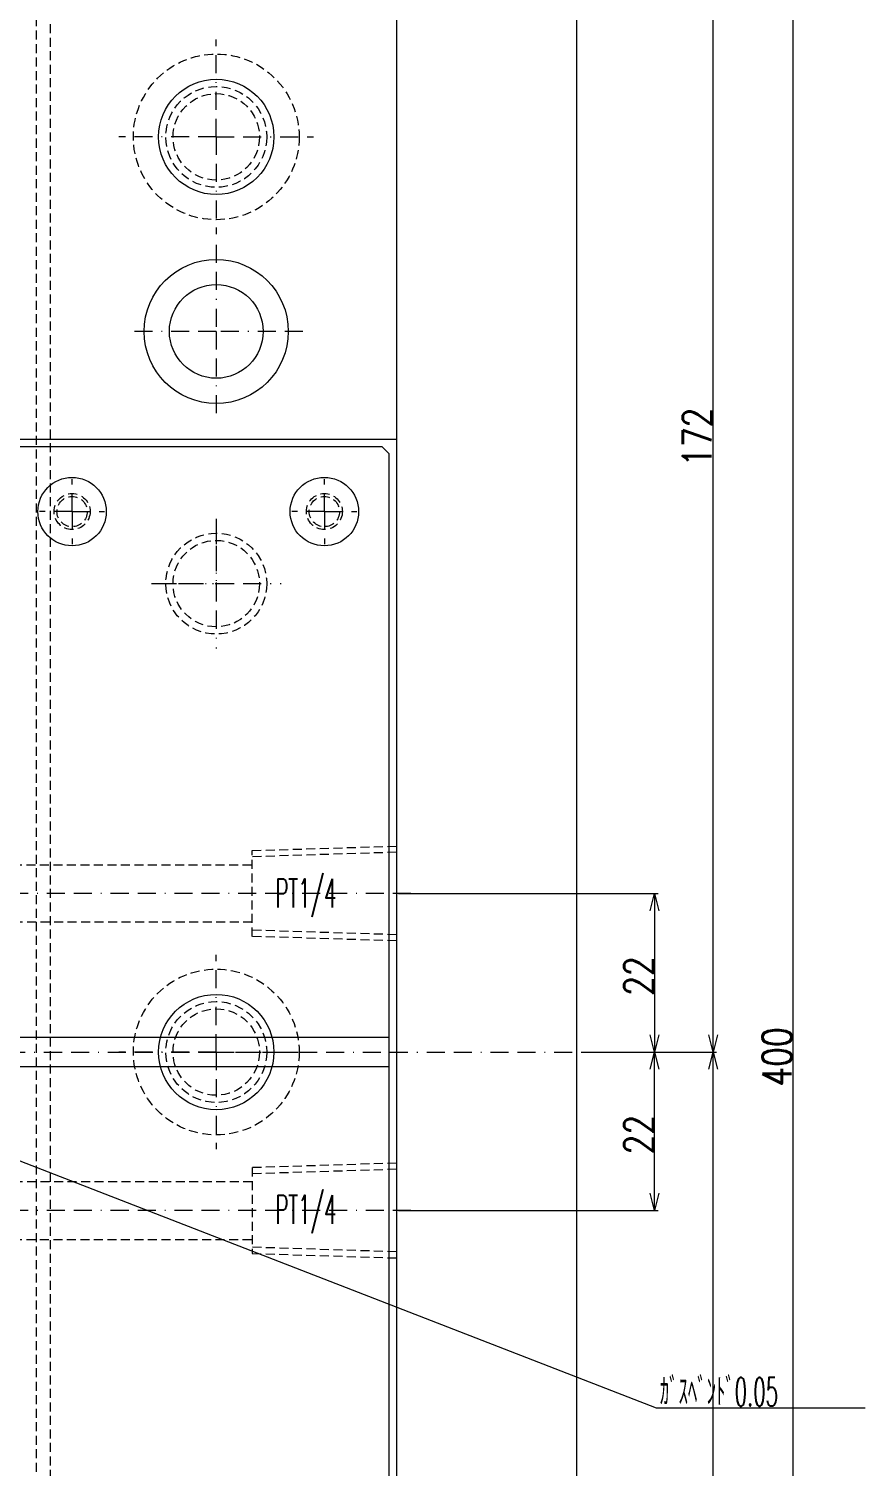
# Model space of a CAD drawing. Extents: x -430 to 437, y -440 to 538.
# Drawn here: x -123.5 to -7.4, y -248.2 to -48.6 of the extents above; entities that cross this region are included whole.
import ezdxf

# ---------------------------------------------------------------- set-up
doc = ezdxf.new("R2010")
doc.units = 0
doc.linetypes.add('BORDER', pattern=[8.75, 2.5, -1.25, 2.5, -1.25, 0, -1.25])
doc.linetypes.add('HIDDEN', pattern=[1.875, 1.25, -0.625])
for name, color, linetype in [('1', 7, 'CONTINUOUS'), ('11', 7, 'CONTINUOUS'), ('136', 7, 'CONTINUOUS'), ('2', 7, 'CONTINUOUS'), ('5', 7, 'CONTINUOUS'), ('7', 7, 'CONTINUOUS'), ('8', 7, 'CONTINUOUS')]:
    doc.layers.add(name, color=color, linetype=linetype)
doc.styles.add('EXCESS_STANDARD', font='txt', dxfattribs={"height": 0.2, "bigfont": 'BIGFONT'})
doc.dimstyles.new('ISO-25', dxfattribs={"dimtxt": 4, "dimasz": 2.4, "dimexe": 0.18, "dimexo": 0.3, "dimgap": 0.2, "dimtad": 1, "dimtih": 1, "dimtoh": 1, "dimzin": 12, "dimcen": 0.09, "dimazin": 3, "dimtfac": 0.5, "dimtofl": 0, "dimtmove": 0, "dimatfit": 3})

# ---------------------------------------------------------------- blocks, each defined once
blk = doc.blocks.new('*D28')
at = {"layer": '1', "color": 50, "linetype": 'CONTINUOUS'}
for p, q in [((-45.147036, -190.601839), (-28.024828, -190.601839)), ((-29.124828, -193.001839), (-28.524828, -190.601839)), ((-28.524828, -190.601839), (-27.924828, -193.001839)), ((-28.524828, -360.601839), (-28.524828, -190.601839)), ((-28.524828, -360.601839), (-29.124828, -358.201839)), ((-27.924828, -358.201839), (-28.524828, -360.601839)), ((-100.147036, -360.601839), (-28.024828, -360.601839))]:
    blk.add_line(p, q, dxfattribs=at)
at = {"layer": '1', "color": 7, "linetype": 'CONTINUOUS', "style": 'EXCESS_STANDARD', "width": 0.8}
blk.add_text('170', height=4, rotation=90, dxfattribs=at).set_placement((-28.724828, -280.401839))
blk = doc.blocks.new('*D29')
at = {"layer": '1', "color": 50, "linetype": 'CONTINUOUS'}
for p, q in [((-100.147036, -18.601839), (-28.024828, -18.601839)), ((-29.124828, -21.001839), (-28.524828, -18.601839)), ((-28.524828, -18.601839), (-27.924828, -21.001839)), ((-28.524828, -190.601839), (-28.524828, -18.601839)), ((-28.524828, -190.601839), (-29.124828, -188.201839)), ((-27.924828, -188.201839), (-28.524828, -190.601839)), ((-45.147036, -190.601839), (-28.024828, -190.601839))]:
    blk.add_line(p, q, dxfattribs=at)
at = {"layer": '1', "color": 7, "linetype": 'CONTINUOUS', "style": 'EXCESS_STANDARD', "width": 0.8}
blk.add_text('172', height=4, rotation=90, dxfattribs=at).set_placement((-28.724828, -109.401839))
blk = doc.blocks.new('*D51')
at = {"layer": '1', "color": 50, "linetype": 'CONTINUOUS'}
for p, q in [((-72.15, -168.6), (-36.14, -168.6)), ((-37.24, -171), (-36.64, -168.6)), ((-36.64, -168.6), (-36.04, -171)), ((-36.64, -168.6), (-36.64, -190.6)), ((-36.64, -190.6), (-37.24, -188.2)), ((-36.04, -188.2), (-36.64, -190.6)), ((-45.15, -190.6), (-36.14, -190.6))]:
    blk.add_line(p, q, dxfattribs=at)
at = {"layer": '1', "color": 7, "linetype": 'CONTINUOUS', "style": 'EXCESS_STANDARD', "width": 0.8}
blk.add_text('22', height=4, rotation=90, dxfattribs=at).set_placement((-36.84, -182.8))
blk = doc.blocks.new('*D52')
at = {"layer": '1', "color": 50, "linetype": 'CONTINUOUS'}
for p, q in [((-45.15, -190.6), (-36.14, -190.6)), ((-37.24, -193), (-36.64, -190.6)), ((-36.64, -190.6), (-36.04, -193)), ((-36.64, -212.6), (-36.64, -190.6)), ((-36.64, -212.6), (-37.24, -210.2)), ((-36.04, -210.2), (-36.64, -212.6)), ((-72.15, -212.6), (-36.14, -212.6))]:
    blk.add_line(p, q, dxfattribs=at)
at = {"layer": '1', "color": 7, "linetype": 'CONTINUOUS', "style": 'EXCESS_STANDARD', "width": 0.8}
blk.add_text('22', height=4, rotation=90, dxfattribs=at).set_placement((-36.84, -204.8))
blk = doc.blocks.new('*D68')
at = {"layer": '136', "color": 50, "linetype": 'CONTINUOUS'}
for p, q in [((-47.147036, 9.398161), (-16.947036, 9.398161)), ((-18.047036, 6.998161), (-17.447036, 9.398161)), ((-17.447036, 9.398161), (-16.847036, 6.998161)), ((-17.447036, 9.398161), (-17.447036, -390.601839)), ((-17.447036, -390.601839), (-18.047036, -388.201839)), ((-16.847036, -388.201839), (-17.447036, -390.601839)), ((-47.147036, -390.601839), (-16.947036, -390.601839))]:
    blk.add_line(p, q, dxfattribs=at)
at = {"layer": '136', "color": 7, "linetype": 'CONTINUOUS', "style": 'EXCESS_STANDARD', "width": 0.8}
blk.add_text('400', height=4, rotation=90, dxfattribs=at).set_placement((-17.647036, -195.401839))

msp = doc.modelspace()

# ---------------------------------------------------------------- linework, layer by layer
at = {"layer": '1', "color": 7, "linetype": 'HIDDEN'}
for p, q in [((-122.447, 7.3982), (-122.447, -388.6018)), ((-120.447, -388.6018), (-120.447, 7.3982)), ((-72.447, 7.3982), (-72.447, -388.6018))]:
    msp.add_line(p, q, dxfattribs=at)
at = {"layer": '1', "color": 7, "linetype": 'CONTINUOUS'}
for p, q in [((-72.447, 7.3982), (-72.447, -388.6018)), ((-47.447, 7.3982), (-47.447, -388.6018)), ((-72.447, -105.6018), (-127.447, -105.6018)), ((-74.447, -106.6018), (-125.447, -106.6018)), ((-73.447, -107.6018), (-74.447, -106.6018)), ((-73.447, -273.6018), (-73.447, -107.6018)), ((-73.447, -188.6018), (-160.447, -188.6018)), ((-160.447, -192.6018), (-73.447, -192.6018))]:
    msp.add_line(p, q, dxfattribs=at)
at = {"layer": '1', "color": 141, "linetype": 'BORDER'}
for p, q in [((-97.447, -78.6018), (-97.447, -90.6018)), ((-97.447, -90.6018), (-109.447, -90.6018)), ((-85.447, -90.6018), (-97.447, -90.6018)), ((-97.447, -90.6018), (-97.447, -102.6018)), ((-97.447, -116.6018), (-97.447, -125.6018)), ((-97.447, -117.6018), (-97.447, -125.6018)), ((-106.447, -125.6018), (-97.447, -125.6018)), ((-105.447, -125.6018), (-97.447, -125.6018)), ((-97.447, -125.6018), (-97.447, -134.6018)), ((-97.447, -125.6018), (-88.447, -125.6018)), ((-97.447, -125.6018), (-97.447, -133.6018)), ((-97.447, -125.6018), (-89.447, -125.6018)), ((-351.447, -190.6018), (-43.447, -190.6018)), ((-351.447, -190.6018), (-43.447, -190.6018))]:
    msp.add_line(p, q, dxfattribs=at)
at = {"layer": '1', "color": 50, "linetype": 'CONTINUOUS'}
for p, q in [((-163.6459, -190.6018), (-36.4074, -239.9669)), ((-36.4074, -239.9669), (-7.4074, -239.9669))]:
    msp.add_line(p, q, dxfattribs=at)
at = {"layer": '1', "color": 7, "linetype": 'CONTINUOUS'}
for radius in [10, 6.5]:
    msp.add_circle((-97.447, -90.6018), radius, dxfattribs=at)
at = {"layer": '1', "color": 141, "linetype": 'CONTINUOUS'}
for centre in [(-117.447, -115.6018), (-82.447, -115.6018)]:
    msp.add_circle(centre, 4.75, dxfattribs=at)
at = {"layer": '1', "color": 7, "linetype": 'HIDDEN'}
for radius in [7, 6]:
    msp.add_circle((-97.447, -125.6018), radius, dxfattribs=at)
at = {"layer": '11', "color": 141, "linetype": 'HIDDEN'}
for p, q in [((-92.447, -162.6483), (-72.447, -162.0233)), ((-92.447, -174.5553), (-92.447, -162.6483)), ((-72.447, -162.8793), (-92.447, -163.5043)), ((-153.7936, -164.6018), (-92.447, -164.6018)), ((-92.447, -172.6018), (-153.7936, -172.6018)), ((-72.447, -174.3243), (-92.447, -173.6993)), ((-72.447, -175.1803), (-92.447, -174.5553)), ((-72.447, -206.0233), (-92.447, -206.6483)), ((-92.447, -206.6483), (-92.447, -218.5553)), ((-72.447, -206.8793), (-92.447, -207.5043)), ((-92.447, -208.6018), (-153.7936, -208.6018)), ((-153.7936, -216.6018), (-92.447, -216.6018)), ((-72.447, -218.3243), (-92.447, -217.6993)), ((-92.447, -218.5553), (-72.447, -219.1803))]:
    msp.add_line(p, q, dxfattribs=at)
at = {"layer": '11', "color": 141, "linetype": 'BORDER'}
for p, q in [((-70.447, -168.6018), (-158.197, -168.6018)), ((-70.447, -212.6018), (-158.197, -212.6018))]:
    msp.add_line(p, q, dxfattribs=at)
at = {"layer": '2', "color": 141, "linetype": 'BORDER'}
for p, q in [((-117.447, -115.6018), (-117.447, -111.1018)), ((-82.447, -115.6018), (-82.447, -111.1018)), ((-117.447, -115.6018), (-121.947, -115.6018)), ((-117.447, -115.6018), (-112.947, -115.6018)), ((-117.447, -115.6018), (-117.447, -120.1018)), ((-82.447, -115.6018), (-86.947, -115.6018)), ((-82.447, -115.6018), (-77.947, -115.6018)), ((-82.447, -115.6018), (-82.447, -120.1018))]:
    msp.add_line(p, q, dxfattribs=at)
at = {"layer": '2', "color": 231, "linetype": 'HIDDEN'}
for centre in [(-117.447, -115.6018), (-82.447, -115.6018)]:
    msp.add_circle(centre, 2.5, dxfattribs=at)
at = {"layer": '2', "color": 141, "linetype": 'HIDDEN'}
for centre in [(-117.447, -115.6018), (-82.447, -115.6018)]:
    msp.add_circle(centre, 2.1, dxfattribs=at)
at = {"layer": '5', "color": 150, "linetype": 'HIDDEN'}
for centre in [(-97.447, -63.6018), (-97.447, -190.6018)]:
    msp.add_circle(centre, 7, dxfattribs=at)
at = {"layer": '5', "color": 7, "linetype": 'HIDDEN'}
for centre in [(-97.447, -63.6018), (-97.447, -190.6018)]:
    msp.add_circle(centre, 6, dxfattribs=at)
at = {"layer": '7', "color": 7, "linetype": 'CONTINUOUS'}
for centre in [(-97.447, -63.6018), (-97.447, -190.6018)]:
    msp.add_circle(centre, 8, dxfattribs=at)
at = {"layer": '8', "color": 141, "linetype": 'BORDER'}
for p, q in [((-97.447, -63.6018), (-97.447, -50.1018)), ((-97.447, -63.6018), (-110.947, -63.6018)), ((-97.447, -63.6018), (-83.947, -63.6018)), ((-97.447, -63.6018), (-97.447, -77.1018)), ((-97.447, -190.6018), (-97.447, -177.1018)), ((-97.447, -190.6018), (-110.947, -190.6018)), ((-97.447, -190.6018), (-83.947, -190.6018)), ((-97.447, -190.6018), (-97.447, -204.1018))]:
    msp.add_line(p, q, dxfattribs=at)
at = {"layer": '8', "color": 2, "linetype": 'HIDDEN'}
for centre in [(-97.447, -63.6018), (-97.447, -190.6018)]:
    msp.add_circle(centre, 11.5, dxfattribs=at)
at = {"layer": '8', "color": 7, "linetype": 'CONTINUOUS'}
for centre in [(-97.447, -63.6018), (-97.447, -190.6018)]:
    msp.add_circle(centre, 8, dxfattribs=at)

# ---------------------------------------------------------------- texts
at = {"layer": '1', "color": 7, "linetype": 'CONTINUOUS', "style": 'EXCESS_STANDARD', "width": 0.5}
for s, p in [('PT1/4', (-89.2596, -170.5548)), ('PT1/4', (-89.2596, -214.4488)), ('ｶﾞｽﾍﾞﾝﾄﾞ0.05', (-35.9074, -239.7669))]:
    msp.add_text(s, height=4, dxfattribs=at).set_placement(p)

# ---------------------------------------------------------------- dimensions: what is measured, and where the dimension line sits
at = {"layer": '1'}
for base, p1, p2, angle, picture, middle in [((-28.5248, -18.6018), (-45.447, -190.6018), (-100.447, -18.6018), 90, '*D29', (-30.7248, -104.6018)), ((-36.6373, -190.6018), (-72.447, -168.6018), (-45.447, -190.6018), 270, '*D51', (-38.8373, -179.6018)), ((-28.5248, -190.6018), (-100.447, -360.6018), (-45.447, -190.6018), 90, '*D28', (-30.7248, -275.6018)), ((-36.6373, -190.6018), (-72.447, -212.6018), (-45.447, -190.6018), 90, '*D52', (-38.8373, -201.6018))]:
    dim = msp.add_linear_dim(base=base, p1=p1, p2=p2, angle=angle, dimstyle='ISO-25', override={"dimtxt": 2, "dimasz": 2.4, "dimdec": 3, "dimzin": 0, "dimtol": 0, "dimlim": 0, "dimtdec": 3, "dimtzin": 8}, dxfattribs=at)
    dim.commit()
    dim.dimension.update_dxf_attribs({"geometry": picture, "text_midpoint": middle, "dimtype": 128, "text_rotation": 90})
at = {"layer": '136'}
dim = msp.add_linear_dim(base=(-17.447, -390.6018), p1=(-47.447, 9.3982), p2=(-47.447, -390.6018), angle=270, dimstyle='ISO-25', override={"dimtxt": 2, "dimasz": 2.4, "dimdec": 2, "dimzin": 0, "dimtol": 0, "dimlim": 0, "dimtdec": 3, "dimtzin": 8}, dxfattribs=at)
dim.commit()
dim.dimension.update_dxf_attribs({"geometry": '*D68', "text_midpoint": (-19.647, -190.6018), "dimtype": 128, "text_rotation": 90})

doc.saveas('drawing.dxf')
